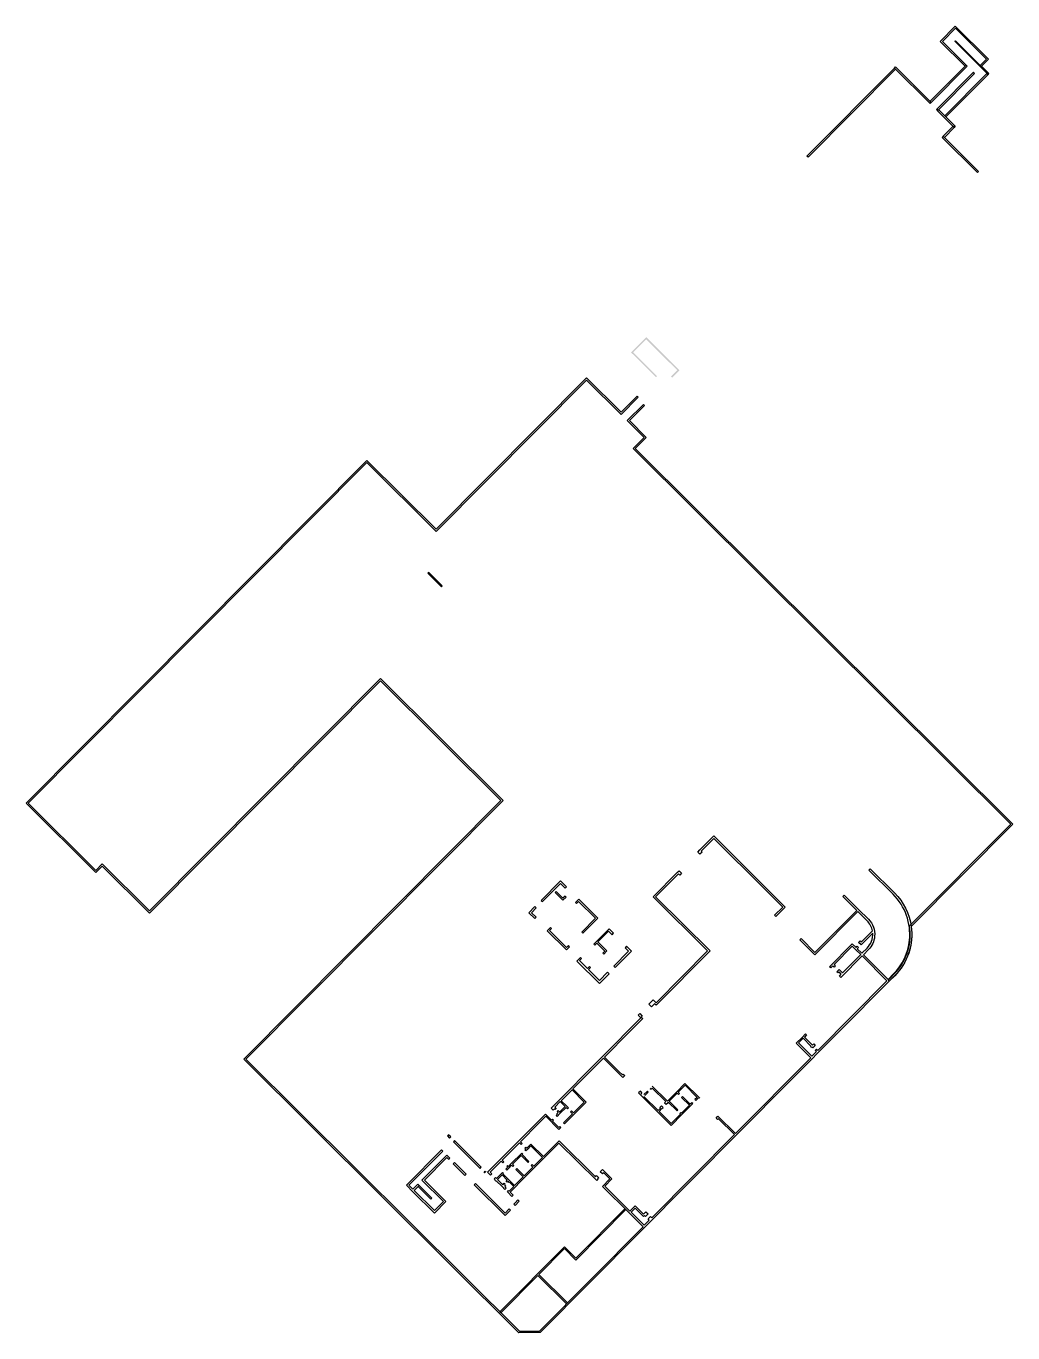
# Model space of a CAD drawing. Extents: x 517778897 to 518949446, y 3499740055 to 3500095980.
# Drawn here: x 518724360 to 518949446, y 3499798072 to 3500095980 of the extents above; entities outside this region: 1.
import ezdxf

# ---------------------------------------------------------------- set-up
doc = ezdxf.new("R2010")
doc.units = 0
doc.header["$LTSCALE"] = 500
doc.layers.add('S_WALL', color=2, linetype='CONTINUOUS')

msp = doc.modelspace()

# ---------------------------------------------------------------- hatches: boundary and pattern name
at = {"layer": 'S_WALL'}
h = msp.add_hatch(color=256, dxfattribs=at)
h.dxf.hatch_style = 1
h.paths.add_polyline_path([(518871487, 3500016109), (518871735, 3500015862), (518873392, 3500017528), (518865805, 3500025073), (518862350, 3500021599), (518862350, 3500021598), (518868024, 3500015956), (518868271, 3500016204), (518862845, 3500021600), (518865806, 3500024578), (518872897, 3500017527)])

# ---------------------------------------------------------------- linework, layer by layer
at = {"layer": 'S_WALL', "linetype": 'ByBlock'}
for p, q in [((518856978, 3499880268), (518857332, 3499879915)), ((518858388, 3499881686), (518858743, 3499881334))]:
    msp.add_line(p, q, dxfattribs=at)
at = {"layer": 'S_WALL'}
for p, q in [((518864477, 3499853206), (518864054, 3499852781)), ((518864831, 3499852854), (518864477, 3499853206)), ((518866068, 3499853175), (518865292, 3499852395)), ((518865505, 3499852184), (518866281, 3499852964)), ((518866281, 3499852964), (518866068, 3499853175)), ((518866773, 3499853884), (518866703, 3499853814)), ((518866703, 3499853814), (518866915, 3499853602)), ((518866915, 3499853602), (518867197, 3499853886)), ((518870635, 3499850890), (518867161, 3499854345)), ((518870282, 3499850818), (518867197, 3499853886)), ((518872786, 3499853052), (518870635, 3499850890)), ((518874654, 3499854931), (518872786, 3499853052)), ((518874656, 3499854507), (518873104, 3499852947)), ((518873388, 3499852665), (518873104, 3499852947)), ((518877739, 3499851864), (518874654, 3499854931)), ((518877421, 3499851757), (518874656, 3499854507)), ((518868414, 3499848444), (518864054, 3499852781)), ((518864620, 3499852641), (518864831, 3499852854)), ((518864797, 3499852465), (518864620, 3499852641)), ((518868520, 3499848763), (518865293, 3499851971)), ((518870000, 3499850535), (518870282, 3499850818)), ((518870000, 3499850535), (518870354, 3499850182)), ((518870354, 3499850182), (518870777, 3499850607)), ((518870777, 3499850607), (518870848, 3499850678)), ((518870848, 3499850678), (518872833, 3499848704)), ((518870848, 3499850678), (518870848, 3499850678)), ((518872893, 3499852735), (518871059, 3499850891)), ((518873045, 3499848917), (518871059, 3499850891)), ((518872893, 3499852735), (518873176, 3499852452)), ((518873176, 3499852452), (518873388, 3499852665)), ((518875658, 3499849984), (518873825, 3499848141)), ((518874097, 3499851960), (518873885, 3499851747)), ((518873885, 3499851747), (518875658, 3499849984)), ((518875870, 3499850197), (518874097, 3499851960)), ((518876222, 3499850552), (518875870, 3499850197)), ((518875977, 3499849879), (518876435, 3499850340)), ((518876435, 3499850340), (518876222, 3499850552)), ((518877421, 3499851757), (518876927, 3499851261)), ((518876927, 3499851261), (518877140, 3499851049)), ((518877140, 3499851049), (518877634, 3499851545)), ((518877634, 3499851545), (518877705, 3499851475)), ((518878058, 3499851547), (518877739, 3499851864)), ((518871499, 3499845377), (518868414, 3499848444)), ((518868520, 3499848763), (518869084, 3499849330)), ((518868732, 3499848551), (518869367, 3499849189)), ((518871498, 3499845801), (518868732, 3499848551)), ((518868942, 3499849471), (518869294, 3499849826)), ((518868942, 3499849471), (518869084, 3499849330)), ((518869294, 3499849826), (518869649, 3499849473)), ((518869367, 3499849189), (518869649, 3499849473)), ((518873613, 3499847928), (518871498, 3499845801)), ((518873967, 3499847858), (518871499, 3499845377)), ((518872833, 3499848704), (518873045, 3499848917)), ((518873683, 3499848282), (518873471, 3499848069)), ((518873471, 3499848069), (518873613, 3499847928)), ((518873825, 3499848141), (518873683, 3499848282)), ((518875977, 3499849879), (518873967, 3499847858))]:
    msp.add_line(p, q, dxfattribs=at)
for points in [[(518942001, 3500087015), (518942249, 3500086768), (518943906, 3500088435), (518936319, 3500095980), (518932864, 3500092505), (518938536, 3500086864), (518938785, 3500087111), (518933359, 3500092507), (518936320, 3500095485), (518943411, 3500088433), (518942001, 3500087015)], [(518942108, 3500086627), (518936187, 3500092515), (518936328, 3500092656), (518942249, 3500086768)], [(518922453, 3500086432), (518922701, 3500086185), (518902720, 3500066094), (518902472, 3500066340)], [(518922700, 3500086680), (518930818, 3500078606), (518930572, 3500078358), (518922453, 3500086432)], [(518930818, 3500078606), (518930570, 3500078853), (518938784, 3500087112), (518939032, 3500086865)], [(518940698, 3500085208), (518940450, 3500085455), (518931990, 3500076947), (518932238, 3500076701)], [(518942108, 3500086627), (518943774, 3500084970), (518943986, 3500085182), (518942319, 3500086839)], [(518934150, 3500075293), (518933901, 3500075540), (518943525, 3500085217), (518943773, 3500084970)], [(518932485, 3500076949), (518936314, 3500073141), (518936067, 3500072893), (518932238, 3500076701)], [(518933315, 3500070622), (518941363, 3500062619), (518941609, 3500062867), (518933562, 3500070870)], [(518933810, 3500070624), (518933562, 3500070870), (518935819, 3500073139), (518936067, 3500072893)], [(518819295, 3499968377), (518816210, 3499971444), (518815997, 3499971230), (518819081, 3499968162)], [(518867396, 3499897479), (518872967, 3499903081), (518873319, 3499903435), (518873886, 3499902871), (518873463, 3499902446), (518873180, 3499902728), (518867962, 3499897481), (518880370, 3499885141), (518868065, 3499872768), (518867710, 3499873120), (518867005, 3499872411), (518866438, 3499872975), (518867425, 3499873968), (518868063, 3499873334), (518879804, 3499885139)], [(518844935, 3499849511), (518845113, 3499849335), (518845254, 3499849194), (518845043, 3499848981), (518844901, 3499849122), (518844619, 3499848839), (518844158, 3499849297), (518855934, 3499861138), (518864608, 3499869859), (518863970, 3499870494), (518864322, 3499870848), (518864890, 3499870284), (518864678, 3499870072), (518865033, 3499869719), (518862000, 3499866670), (518856289, 3499860927), (518859621, 3499857613), (518860366, 3499856872), (518860577, 3499857085), (518860932, 3499856732), (518860509, 3499856307), (518856077, 3499860714), (518852269, 3499856885), (518849096, 3499853695), (518852109, 3499850698), (518849430, 3499848003), (518849430, 3499848003), (518847173, 3499845734), (518846960, 3499845946), (518849005, 3499848002), (518848545, 3499848460), (518848756, 3499848673), (518849217, 3499848215), (518851685, 3499850696), (518848884, 3499853482), (518846416, 3499851000), (518847693, 3499849731), (518848047, 3499849378), (518847836, 3499849166), (518847516, 3499849483), (518846106, 3499848065), (518845471, 3499847427), (518845259, 3499847638), (518845541, 3499847922), (518845434, 3499848028), (518845717, 3499848311), (518845483, 3499848544), (518845694, 3499848757), (518845928, 3499848524), (518846034, 3499848418), (518847304, 3499849694), (518846205, 3499850787)], [(518820452, 3499842974), (518820970, 3499842459), (518821252, 3499842743), (518820734, 3499843257)], [(518822103, 3499841897), (518821820, 3499841613), (518827897, 3499835570), (518828179, 3499835853)], [(518824719, 3499834217), (518824437, 3499833934), (518821764, 3499836592), (518822046, 3499836876)], [(518834865, 3499826055), (518834581, 3499826337), (518833617, 3499825368), (518826846, 3499832102), (518826564, 3499831818), (518833619, 3499824802)], [(518828925, 3499834547), (518828819, 3499834653), (518829101, 3499834937), (518829207, 3499834831)], [(518814013, 3499831678), (518816912, 3499828795), (518816700, 3499828582), (518813801, 3499831465)], [(518836508, 3499828416), (518836226, 3499828133), (518836297, 3499828062), (518835639, 3499827401), (518835923, 3499827119), (518836863, 3499828064)]]:
    msp.add_lwpolyline(points, close=True, dxfattribs=at)
for points in [[(518921229, 3499878221), (518921224, 3499878217), (518841581, 3499798135), (518836743, 3499798072), (518774018, 3499860453), (518832652, 3499919411), (518805176, 3499946736), (518752501, 3499893770), (518741723, 3499904488), (518740242, 3499902999), (518724360, 3499918795), (518802104, 3499996967), (518817880, 3499981277), (518852187, 3500015772), (518860057, 3500007945), (518863718, 3500011627), (518863966, 3500011380), (518860058, 3500007450), (518852188, 3500015277), (518817882, 3499980782), (518802105, 3499996472), (518724855, 3499918796), (518740241, 3499903494), (518741722, 3499904983), (518752499, 3499894265), (518805175, 3499947231), (518833147, 3499919412), (518774513, 3499860455), (518836885, 3499798424), (518841433, 3499798483), (518865092, 3499822272), (518861972, 3499825375), (518855839, 3499831474), (518857531, 3499833176), (518856113, 3499834586), (518855831, 3499834303), (518855335, 3499834796), (518855829, 3499835293), (518857956, 3499833177), (518856334, 3499831546), (518862077, 3499825835), (518863276, 3499827040), (518865190, 3499825136), (518865719, 3499825668), (518866216, 3499825174), (518865651, 3499824607), (518865403, 3499824854), (518865156, 3499824606), (518863277, 3499826474), (518862361, 3499825553), (518865337, 3499822593), (518866502, 3499823761), (518866219, 3499824043), (518866783, 3499824610), (518867066, 3499824328), (518885929, 3499843295), (518882313, 3499846891), (518882102, 3499846679), (518881747, 3499847031), (518882170, 3499847457), (518886141, 3499843508), (518903347, 3499860808), (518900050, 3499864087), (518901390, 3499865435), (518902165, 3499866215), (518902378, 3499866003), (518901885, 3499865507), (518903728, 3499863673), (518904010, 3499863957), (518904365, 3499863604), (518903801, 3499863037), (518903588, 3499863249), (518903482, 3499863142), (518903269, 3499863354), (518903375, 3499863460), (518901602, 3499865223), (518900545, 3499864160), (518903594, 3499861127), (518904651, 3499862191), (518904368, 3499862473), (518904650, 3499862757), (518904933, 3499862475), (518920729, 3499878357), (518915057, 3499883998), (518910191, 3499879106), (518909872, 3499879423), (518910295, 3499879849), (518909799, 3499880342), (518909587, 3499880130), (518909304, 3499880412), (518909569, 3499880679), (518909797, 3499880908), (518909904, 3499880802), (518910577, 3499880132), (518914738, 3499884316), (518913568, 3499885479), (518912823, 3499886220), (518908663, 3499882036), (518908946, 3499881754), (518908664, 3499881471), (518908381, 3499881753), (518907887, 3499881256), (518907603, 3499881538), (518912822, 3499886785), (518913673, 3499885939), (518913955, 3499886223), (518914238, 3499885941), (518913956, 3499885657), (518915020, 3499884599), (518916185, 3499885771, 0.2146078), (518917469, 3499889189), (518915084, 3499886792), (518914802, 3499886508), (518914235, 3499887072), (518914588, 3499887427), (518914871, 3499887145), (518917408, 3499889695, 0.1537452), (518916166, 3499892063), (518914110, 3499894108), (518904308, 3499884252), (518900869, 3499887672), (518901151, 3499887955), (518904306, 3499884817), (518913826, 3499894390), (518910635, 3499897563), (518910953, 3499897882), (518914250, 3499894603), (518916483, 3499892382, -0.2226305), (518917909, 3499888476, -0.1752905), (518916504, 3499885454), (518915339, 3499884282), (518921011, 3499878641), (518922175, 3499879811, 0.1721477), (518925863, 3499887610, 0.225954), (518922125, 3499898054), (518916594, 3499903554), (518916911, 3499903873), (518922442, 3499898373, -0.1644476), (518926254, 3499890720, -0.2338378), (518922494, 3499879493, 0.0000005)], [(518865154, 3500009735), (518865401, 3500009489), (518861971, 3500006041), (518865800, 3500002233), (518863297, 3499999716), (518949446, 3499914039), (518926254, 3499890720, -0.2171489), (518923072, 3499880113), (518921224, 3499878217), (518920976, 3499878464), (518922839, 3499880379, 0.219685), (518925883, 3499890843), (518948951, 3499914038), (518862802, 3499999715), (518865305, 3500002232), (518861476, 3500006040), (518865153, 3500009736)]]:
    msp.add_lwpolyline(points, format="xyb", close=True, dxfattribs=at)
for points in [[(518895091, 3499893277), (518896959, 3499895156), (518892812, 3499899282), (518881219, 3499910811), (518878327, 3499907904), (518878540, 3499907692), (518878047, 3499907196), (518877550, 3499907690), (518878044, 3499908186), (518881217, 3499911377), (518897525, 3499895158), (518895374, 3499892995), (518895091, 3499893277)], [(518846327, 3499844883), (518846114, 3499845095), (518845903, 3499844882), (518844414, 3499846363), (518844625, 3499846576), (518844413, 3499846787), (518844201, 3499846575), (518842818, 3499847950), (518836754, 3499841852), (518829632, 3499834691), (518830305, 3499834021), (518830587, 3499834304), (518830198, 3499834692), (518832736, 3499837245), (518833126, 3499836857), (518833338, 3499837070), (518832948, 3499837457), (518836897, 3499841428), (518837287, 3499841040), (518837498, 3499841253), (518837108, 3499841641), (518841339, 3499845895), (518842890, 3499847455), (518845904, 3499844458), (518846327, 3499844883)], [(518840342, 3499835745), (518838156, 3499833547), (518834771, 3499830144), (518835444, 3499829474), (518835162, 3499829190), (518834134, 3499830213), (518834416, 3499830496), (518834523, 3499830391), (518835580, 3499831454), (518834623, 3499832406), (518834570, 3499832353), (518834287, 3499832635), (518834054, 3499832401), (518833841, 3499832613), (518834074, 3499832847), (518834127, 3499832900), (518832922, 3499834099), (518831864, 3499833035), (518833069, 3499831836), (518833404, 3499832173), (518833617, 3499831961), (518833476, 3499831820), (518833759, 3499831538), (518833565, 3499831343), (518833849, 3499831061), (518833567, 3499830777), (518832929, 3499831412), (518831582, 3499832751), (518831476, 3499832645), (518831263, 3499832857), (518831369, 3499832963), (518831156, 3499833174), (518831438, 3499833458), (518831651, 3499833247), (518833061, 3499834665), (518833274, 3499834453), (518833133, 3499834311), (518834480, 3499832971), (518835792, 3499831667), (518837766, 3499833652), (518836100, 3499835309), (518836312, 3499835522), (518837978, 3499833865), (518839952, 3499835850), (518839562, 3499836238), (518839774, 3499836451), (518840164, 3499836063), (518842138, 3499838048), (518839480, 3499840693), (518838704, 3499839913), (518838351, 3499839558), (518838139, 3499839770), (518838350, 3499839982), (518838137, 3499840194), (518838349, 3499840407), (518838562, 3499840195), (518839478, 3499841117), (518842350, 3499838261), (518845946, 3499841877), (518854207, 3499833662), (518854489, 3499833946), (518854985, 3499833452), (518854703, 3499833168), (518854809, 3499833063), (518854527, 3499832779), (518845912, 3499841347), (518842528, 3499837943), (518840342, 3499835745)], [(518812603, 3499830260), (518817495, 3499825394), (518820104, 3499828018), (518815212, 3499832883), (518820324, 3499838024), (518820700, 3499837650), (518820982, 3499837934), (518820323, 3499838589), (518820041, 3499838306), (518820041, 3499838306), (518820041, 3499838306), (518814646, 3499832882), (518819538, 3499828016), (518817494, 3499825960), (518812885, 3499830543), (518814013, 3499831678), (518813729, 3499831960), (518812601, 3499830825), (518811679, 3499831742), (518819401, 3499839506), (518819117, 3499839788), (518811114, 3499831741), (518812603, 3499830260)], [(518838853, 3499836943), (518839065, 3499837156), (518837505, 3499838707), (518837646, 3499838849), (518837433, 3499839061), (518835036, 3499836650), (518834401, 3499836012), (518834188, 3499836223), (518833977, 3499836011), (518834190, 3499835799), (518833767, 3499835374), (518833979, 3499835162), (518834543, 3499835729), (518835108, 3499836297), (518835391, 3499836015), (518835603, 3499836227), (518835319, 3499836509), (518837294, 3499838495), (518838853, 3499836943)], [(518860961, 3499826381), (518861173, 3499826169), (518849750, 3499814683), (518847145, 3499817273), (518841292, 3499811388), (518847816, 3499804900), (518847604, 3499804688), (518841081, 3499811175), (518832619, 3499802667), (518832406, 3499802878), (518847144, 3499817697), (518849749, 3499815107), (518860961, 3499826381)], [(517780897, 3499740295), (517778897, 3499740295), (517778897, 3499740055), (517779627, 3499740055), (517779627, 3499740055), (517780897, 3499740055), (517780897, 3499740295)]]:
    msp.add_lwpolyline(points, dxfattribs=at)
at = {"layer": 'S_WALL', "linetype": 'ByBlock'}
for points in [[(518842120, 3499896385), (518842120, 3499896385), (518846245, 3499900533), (518847308, 3499899475), (518847591, 3499899759), (518846243, 3499901098), (518841836, 3499896667), (518842120, 3499896385)], [(518845048, 3499898479), (518846821, 3499896716), (518847526, 3499897425), (518847314, 3499897636), (518846820, 3499897140), (518845260, 3499898691), (518845048, 3499898479)], [(518857340, 3499890204), (518853849, 3499886694), (518854062, 3499886483), (518854520, 3499886944), (518856364, 3499885110), (518855905, 3499884649), (518856118, 3499884438), (518856858, 3499885182), (518854802, 3499887227), (518857200, 3499889638), (518858015, 3499888827), (518858368, 3499889181), (518857340, 3499890204), (518857340, 3499890204), (518857340, 3499890204)], [(518858743, 3499881334), (518862480, 3499885092), (518861346, 3499886220), (518860993, 3499885865), (518861773, 3499885090), (518858388, 3499881686)], [(518856978, 3499880268), (518855144, 3499878425), (518852627, 3499880928), (518853086, 3499881389), (518852873, 3499881600), (518852415, 3499881139), (518850571, 3499882973), (518851029, 3499883434), (518850817, 3499883645), (518850006, 3499882830), (518855146, 3499877717), (518857332, 3499879915)]]:
    msp.add_lwpolyline(points, dxfattribs=at)
for points in [[(518840709, 3499894967), (518840426, 3499895249), (518839051, 3499893866), (518840398, 3499892526), (518840680, 3499892810), (518839616, 3499893868)], [(518851367, 3499889162), (518854787, 3499892601), (518850427, 3499896938), (518849686, 3499896193), (518849899, 3499895982), (518850357, 3499896443), (518854222, 3499892600), (518851084, 3499889444)], [(518847595, 3499885369), (518848335, 3499886113), (518848051, 3499886395), (518847593, 3499885935), (518843729, 3499889778), (518844187, 3499890239), (518843974, 3499890450), (518843234, 3499889706)]]:
    msp.add_lwpolyline(points, close=True, dxfattribs=at)

doc.saveas('drawing.dxf')
